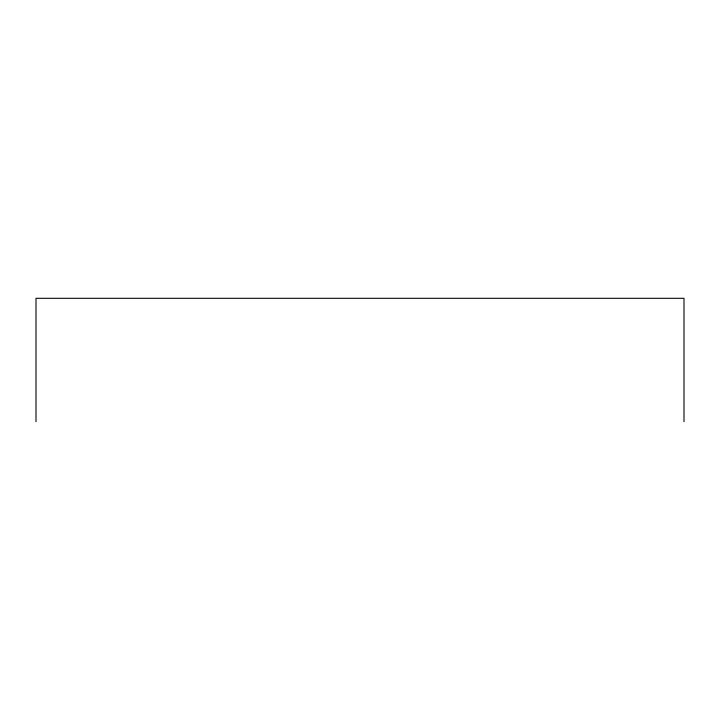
<?xml version="1.0" encoding="UTF-8"?>
<svg xmlns="http://www.w3.org/2000/svg" width="720" height="720" viewBox="0 0 720 720"><rect width="100%" height="100%" fill="white"/><g stroke="black" fill="none" stroke-linecap="round" stroke-linejoin="round"><path stroke-width="1.08" d="M684 421.695L684 298.305L36 298.305L36 421.695"/></g></svg>
